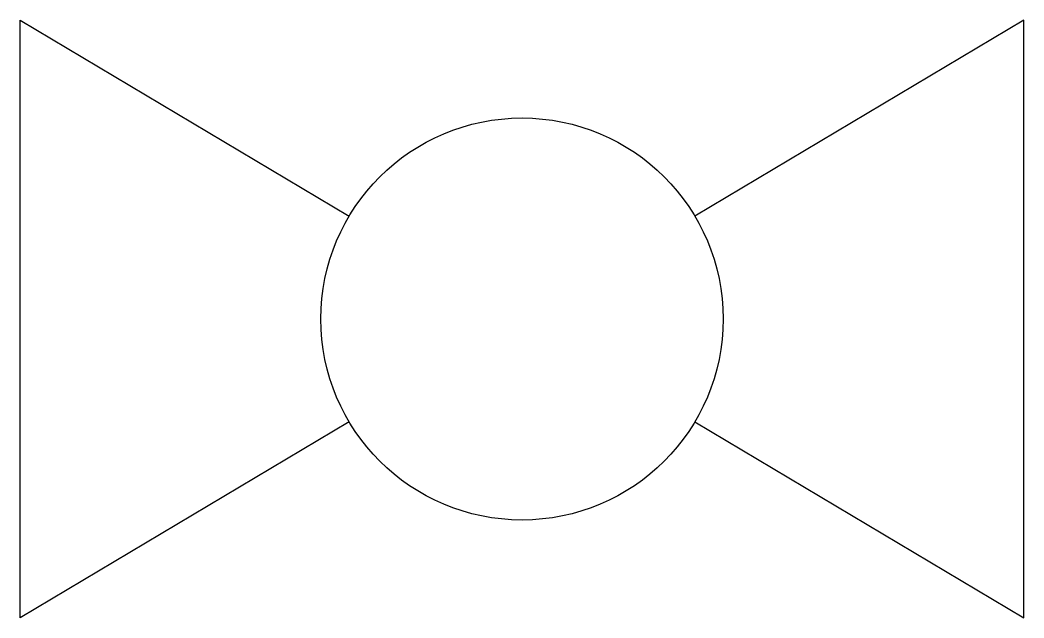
# Model space of a CAD drawing. Header units: metres. Extents: x -2.3 to 2.3, y -1.37 to 1.37.
import ezdxf

# ---------------------------------------------------------------- set-up
doc = ezdxf.new("R2010")
doc.units = ezdxf.units.M
doc.layers.get('0').update_dxf_attribs({"color": 150})

msp = doc.modelspace()

# ---------------------------------------------------------------- linework, layer by layer
for p, q in [((-2.3039, 1.3732), (-0.7932, 0.4728)), ((-2.3039, -1.3732), (-2.3039, 1.3732)), ((2.3039, 1.3732), (0.7932, 0.4728)), ((2.3039, -1.3732), (2.3039, 1.3732)), ((-0.7932, -0.4728), (-2.3039, -1.3732)), ((0.7932, -0.4728), (2.3039, -1.3732))]:
    msp.add_line(p, q)
msp.add_circle((0, 0), 0.9234)

doc.saveas('drawing.dxf')
